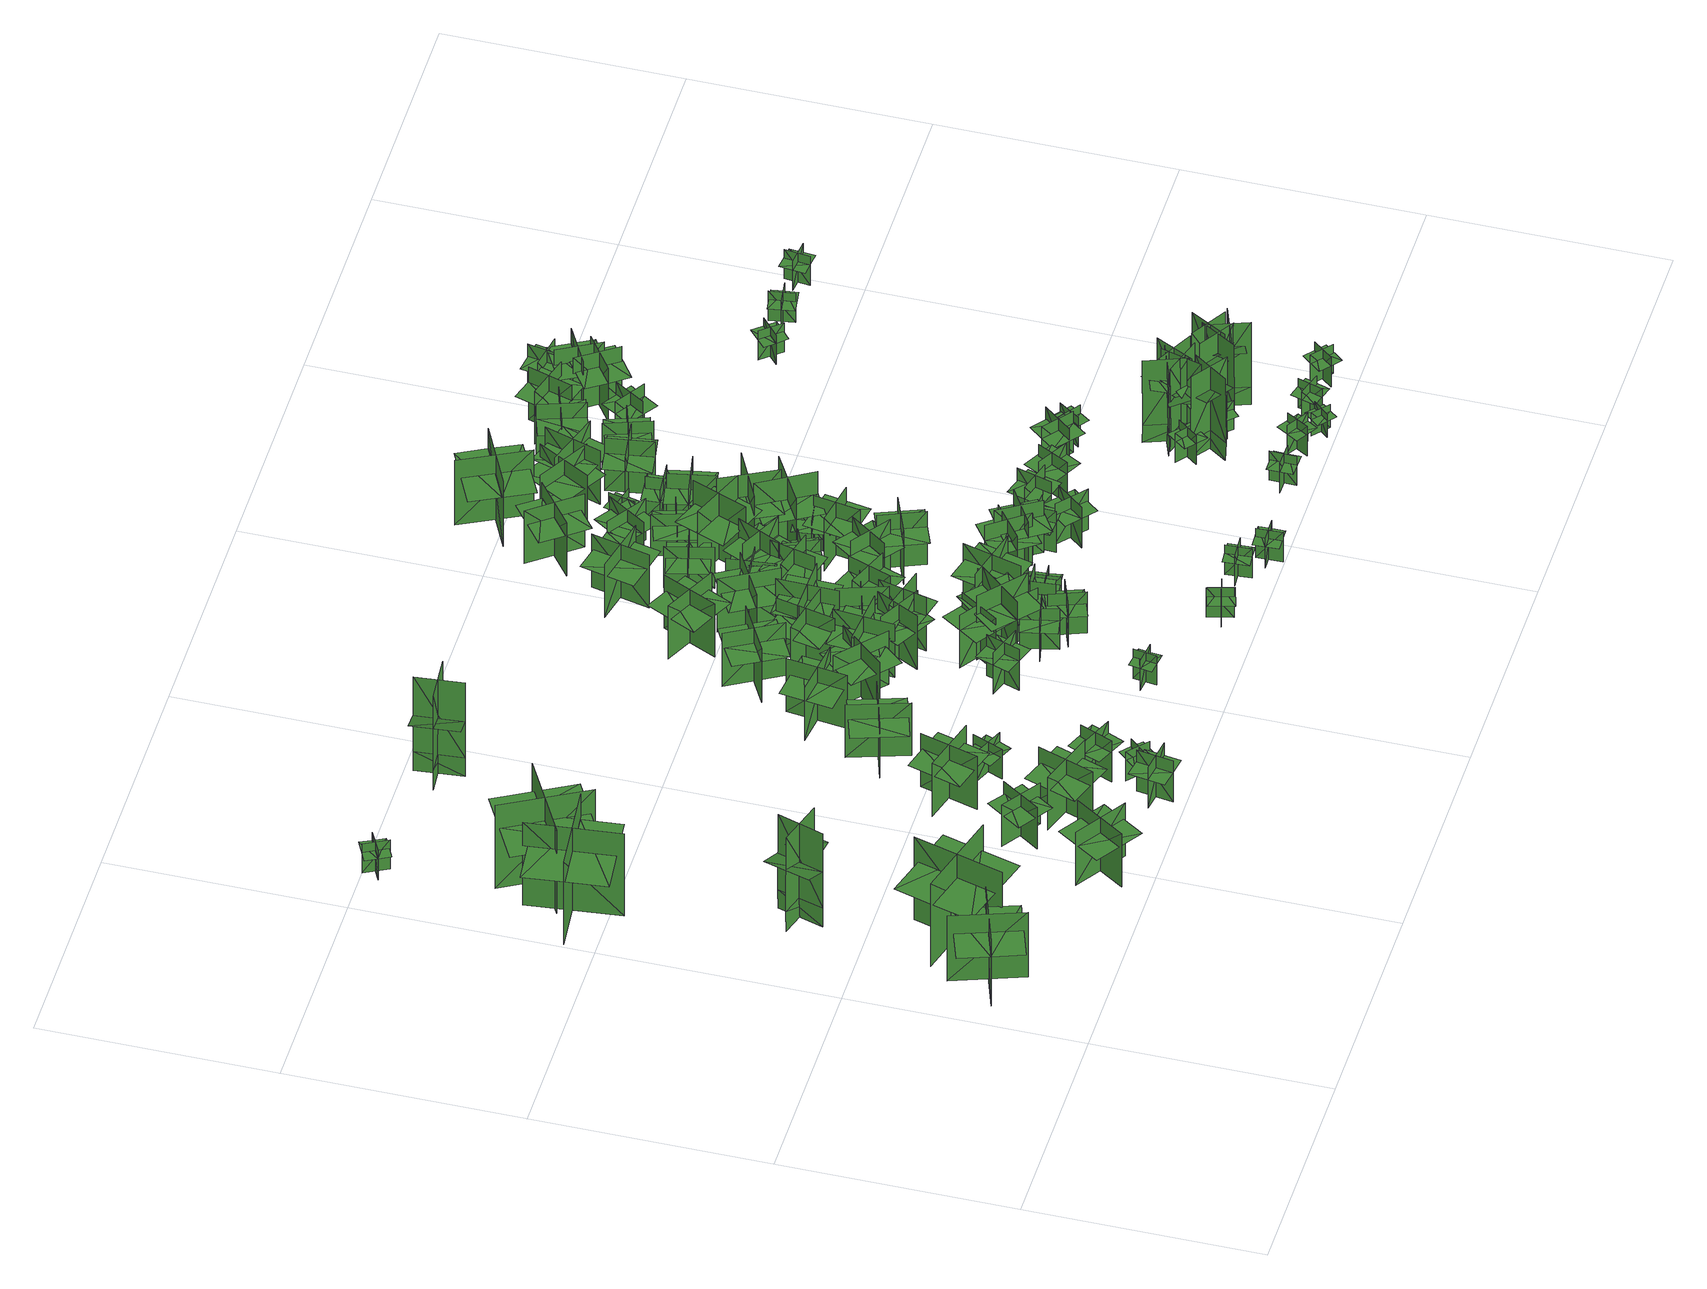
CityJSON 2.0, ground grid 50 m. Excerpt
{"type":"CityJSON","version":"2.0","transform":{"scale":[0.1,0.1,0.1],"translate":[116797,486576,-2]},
"CityObjects":{
"tree1":{"type":"SolitaryVegetationObject","geometry":[{"type":"MultiSurface","lod":"1","boundaries":[[[0,1,2]],[[0,2,3]],[[4,5,6]],[[4,6,7]],[[8,9,10]],[[8,10,11]],[[8,11,12]],[[8,12,13]]]}]},
"tree2":{"type":"SolitaryVegetationObject","geometry":[{"type":"MultiSurface","lod":"1","boundaries":[[[14,15,16]],[[14,16,17]],[[18,19,20]],[[18,20,21]],[[22,23,24]],[[22,24,25]],[[22,25,26]],[[22,26,27]]]}]},
"tree3":{"type":"SolitaryVegetationObject","geometry":[{"type":"MultiSurface","lod":"1","boundaries":[[[28,29,30]],[[28,30,31]],[[32,33,34]],[[32,34,35]],[[36,37,33]],[[36,33,32]],[[38,39,29]],[[38,29,28]],[[40,41,42]],[[40,42,43]],[[44,45,46]],[[44,46,47]]]}]},
"tree4":{"type":"SolitaryVegetationObject","geometry":[{"type":"MultiSurface","lod":"1","boundaries":[[[48,49,50]],[[48,50,51]],[[52,53,54]],[[52,54,55]],[[56,57,58]],[[56,58,59]],[[56,59,60]],[[56,60,61]]]}]},
"tree5":{"type":"SolitaryVegetationObject","geometry":[{"type":"MultiSurface","lod":"1","boundaries":[[[62,63,64]],[[62,64,65]],[[66,67,68]],[[66,68,69]],[[70,71,72]],[[70,72,73]],[[70,73,74]],[[70,74,75]]]}]},
"tree6":{"type":"SolitaryVegetationObject","geometry":[{"type":"MultiSurface","lod":"1","boundaries":[[[76,77,78]],[[76,78,79]],[[80,81,82]],[[80,82,83]],[[84,85,86]],[[84,86,87]],[[84,87,88]],[[84,88,89]]]}]},
"tree7":{"type":"SolitaryVegetationObject","geometry":[{"type":"MultiSurface","lod":"1","boundaries":[[[90,91,92]],[[90,92,93]],[[94,95,96]],[[94,96,97]],[[98,99,100]],[[98,100,101]],[[98,101,102]],[[98,102,103]]]}]},
"tree8":{"type":"SolitaryVegetationObject","geometry":[{"type":"MultiSurface","lod":"1","boundaries":[[[104,105,106]],[[104,106,107]],[[108,109,110]],[[108,110,111]],[[112,113,114]],[[112,114,115]],[[112,115,116]],[[112,116,117]]]}]},
"tree9":{"type":"SolitaryVegetationObject","geometry":[{"type":"MultiSurface","lod":"1","boundaries":[[[118,119,120]],[[118,120,121]],[[122,123,124]],[[122,124,125]],[[126,127,128]],[[126,128,129]],[[126,129,130]],[[126,130,131]]]}]},
"tree10":{"type":"SolitaryVegetationObject","geometry":[{"type":"MultiSurface","lod":"1","boundaries":[[[132,133,134]],[[132,134,135]],[[136,137,138]],[[136,138,139]],[[140,141,142]],[[140,142,143]],[[140,143,144]],[[140,144,145]]]}]},
"tree11":{"type":"SolitaryVegetationObject","geometry":[{"type":"MultiSurface","lod":"1","boundaries":[[[146,147,148]],[[146,148,149]],[[150,151,152]],[[150,152,153]],[[154,155,156]],[[154,156,157]],[[154,157,158]],[[154,158,159]]]}]},
"tree12":{"type":"SolitaryVegetationObject","geometry":[{"type":"MultiSurface","lod":"1","boundaries":[[[160,161,162]],[[160,162,163]],[[164,165,166]],[[164,166,167]],[[168,169,170]],[[168,170,171]],[[168,171,172]],[[168,172,173]]]}]},
"tree13":{"type":"SolitaryVegetationObject","geometry":[{"type":"MultiSurface","lod":"1","boundaries":[[[174,175,176]],[[174,176,177]],[[178,179,180]],[[178,180,181]],[[182,183,184]],[[182,184,185]],[[182,185,186]],[[182,186,187]]]}]},
"tree14":{"type":"SolitaryVegetationObject","geometry":[{"type":"MultiSurface","lod":"1","boundaries":[[[188,189,190]],[[188,190,191]],[[192,193,194]],[[192,194,195]],[[196,197,198]],[[196,198,199]],[[196,199,200]],[[196,200,201]]]}]},
"tree15":{"type":"SolitaryVegetationObject","geometry":[{"type":"MultiSurface","lod":"1","boundaries":[[[202,203,204]],[[202,204,205]],[[206,207,208]],[[206,208,209]],[[210,211,207]],[[210,207,206]],[[212,213,203]],[[212,203,202]],[[214,215,216]],[[214,216,217]],[[218,219,220]],[[218,220,221]]]}]},
"tree16":{"type":"SolitaryVegetationObject","geometry":[{"type":"MultiSurface","lod":"1","boundaries":[[[222,223,224]],[[222,224,225]],[[226,227,228]],[[226,228,229]],[[230,231,232]],[[230,232,233]],[[230,233,234]],[[230,234,235]]]}]},
"tree17":{"type":"SolitaryVegetationObject","geometry":[{"type":"MultiSurface","lod":"1","boundaries":[[[236,237,238]],[[236,238,239]],[[240,241,242]],[[240,242,243]],[[244,245,246]],[[244,246,247]],[[244,247,248]],[[244,248,249]]]}]},
"tree18":{"type":"SolitaryVegetationObject","geometry":[{"type":"MultiSurface","lod":"1","boundaries":[[[250,251,252]],[[250,252,253]],[[254,255,256]],[[254,256,257]],[[258,259,260]],[[258,260,261]],[[258,261,262]],[[258,262,263]]]}]},
"tree19":{"type":"SolitaryVegetationObject","geometry":[{"type":"MultiSurface","lod":"1","boundaries":[[[264,265,266]],[[264,266,267]],[[268,269,270]],[[268,270,271]],[[272,273,274]],[[272,274,275]],[[272,275,276]],[[272,276,277]]]}]},
"tree20":{"type":"SolitaryVegetationObject","geometry":[{"type":"MultiSurface","lod":"1","boundaries":[[[278,279,280]],[[278,280,281]],[[282,283,284]],[[282,284,285]],[[286,287,288]],[[286,288,289]],[[286,289,290]],[[286,290,291]]]}]},
"tree21":{"type":"SolitaryVegetationObject","geometry":[{"type":"MultiSurface","lod":"1","boundaries":[[[292,293,294]],[[292,294,295]],[[296,297,298]],[[296,298,299]],[[300,301,302]],[[300,302,303]],[[300,303,304]],[[300,304,305]]]}]},
"tree22":{"type":"SolitaryVegetationObject","geometry":[{"type":"MultiSurface","lod":"1","boundaries":[[[306,307,308]],[[306,308,309]],[[310,311,312]],[[310,312,313]],[[314,315,316]],[[314,316,317]],[[314,317,318]],[[314,318,319]]]}]},
"tree23":{"type":"SolitaryVegetationObject","geometry":[{"type":"MultiSurface","lod":"1","boundaries":[[[320,321,322]],[[320,322,323]],[[324,325,326]],[[324,326,327]],[[328,329,330]],[[328,330,331]],[[328,331,332]],[[328,332,333]]]}]},
"tree24":{"type":"SolitaryVegetationObject","geometry":[{"type":"MultiSurface","lod":"1","boundaries":[[[334,335,336]],[[334,336,337]],[[338,339,340]],[[338,340,341]],[[342,343,344]],[[342,344,345]],[[342,345,346]],[[342,346,347]]]}]},
"tree25":{"type":"SolitaryVegetationObject","geometry":[{"type":"MultiSurface","lod":"1","boundaries":[[[348,349,350]],[[348,350,351]],[[352,353,354]],[[352,354,355]],[[356,357,358]],[[356,358,359]],[[356,357,360]],[[356,360,361]]]}]},
"tree26":{"type":"SolitaryVegetationObject","geometry":[{"type":"MultiSurface","lod":"1","boundaries":[[[362,363,364]],[[362,364,365]],[[366,367,368]],[[366,368,369]],[[370,371,372]],[[370,372,373]],[[370,373,374]],[[370,374,375]]]}]},
"tree27":{"type":"SolitaryVegetationObject","geometry":[{"type":"MultiSurface","lod":"1","boundaries":[[[376,377,378]],[[376,378,379]],[[380,381,382]],[[380,382,383]],[[384,385,386]],[[384,386,387]],[[384,387,388]],[[384,388,389]]]}]},
"tree28":{"type":"SolitaryVegetationObject","geometry":[{"type":"MultiSurface","lod":"1","boundaries":[[[390,391,392]],[[390,392,393]],[[394,395,396]],[[394,396,397]],[[398,399,400]],[[398,400,401]],[[398,399,402]],[[398,402,403]]]}]},
"tree29":{"type":"SolitaryVegetationObject","geometry":[{"type":"MultiSurface","lod":"1","boundaries":[[[404,405,406]],[[404,406,407]],[[408,409,410]],[[408,410,411]],[[412,413,414]],[[412,414,415]],[[412,413,416]],[[412,416,417]]]}]},
"tree30":{"type":"SolitaryVegetationObject","geometry":[{"type":"MultiSurface","lod":"1","boundaries":[[[418,419,420]],[[418,420,421]],[[422,423,424]],[[422,424,425]],[[426,427,428]],[[426,428,429]],[[426,429,430]],[[426,430,431]]]}]},
"tree31":{"type":"SolitaryVegetationObject","geometry":[{"type":"MultiSurface","lod":"1","boundaries":[[[432,433,434]],[[432,434,435]],[[436,437,438]],[[436,438,439]],[[440,441,442]],[[440,442,443]],[[440,443,444]],[[440,444,445]]]}]},
"tree32":{"type":"SolitaryVegetationObject","geometry":[{"type":"MultiSurface","lod":"1","boundaries":[[[446,447,448]],[[446,448,449]],[[450,451,452]],[[450,452,453]],[[454,455,456]],[[454,456,457]],[[454,457,458]],[[454,458,459]]]}]},
"tree33":{"type":"SolitaryVegetationObject","geometry":[{"type":"MultiSurface","lod":"1","boundaries":[[[460,461,462]],[[460,462,463]],[[464,465,466]],[[464,466,467]],[[468,469,470]],[[468,470,471]],[[468,471,472]],[[468,472,473]]]}]},
"tree34":{"type":"SolitaryVegetationObject","geometry":[{"type":"MultiSurface","lod":"1","boundaries":[[[474,475,476]],[[474,476,477]],[[478,479,480]],[[478,480,481]],[[482,483,484]],[[482,484,485]],[[482,485,486]],[[482,486,487]]]}]},
"tree35":{"type":"SolitaryVegetationObject","geometry":[{"type":"MultiSurface","lod":"1","boundaries":[[[488,489,490]],[[488,490,491]],[[492,493,494]],[[492,494,495]],[[496,497,498]],[[496,498,499]],[[496,499,500]],[[496,500,501]]]}]},
"tree36":{"type":"SolitaryVegetationObject","geometry":[{"type":"MultiSurface","lod":"1","boundaries":[[[502,503,504]],[[502,504,505]],[[506,507,508]],[[506,508,509]],[[510,511,512]],[[510,512,513]],[[510,513,514]],[[510,514,515]]]}]},
"tree37":{"type":"SolitaryVegetationObject","geometry":[{"type":"MultiSurface","lod":"1","boundaries":[[[516,517,518]],[[516,518,519]],[[520,521,522]],[[520,522,523]],[[524,525,526]],[[524,526,527]],[[524,527,528]],[[524,528,529]]]}]},
"tree38":{"type":"SolitaryVegetationObject","geometry":[{"type":"MultiSurface","lod":"1","boundaries":[[[530,531,532]],[[530,532,533]],[[534,535,536]],[[534,536,537]],[[538,539,540]],[[538,540,541]],[[538,541,542]],[[538,542,543]]]}]},
"tree39":{"type":"SolitaryVegetationObject","geometry":[{"type":"MultiSurface","lod":"1","boundaries":[[[544,545,546]],[[544,546,547]],[[548,549,550]],[[548,550,551]],[[552,553,554]],[[552,554,555]],[[552,555,556]],[[552,556,557]]]}]},
"tree40":{"type":"SolitaryVegetationObject","geometry":[{"type":"MultiSurface","lod":"1","boundaries":[[[558,559,560]],[[558,560,561]],[[562,563,564]],[[562,564,565]],[[566,567,568]],[[566,568,569]],[[566,569,570]],[[566,570,571]]]}]},
"tree41":{"type":"SolitaryVegetationObject","geometry":[{"type":"MultiSurface","lod":"1","boundaries":[[[572,573,574]],[[572,574,575]],[[576,577,578]],[[576,578,579]],[[580,581,582]],[[580,582,583]],[[580,583,584]],[[580,584,585]]]}]},
"tree42":{"type":"SolitaryVegetationObject","geometry":[{"type":"MultiSurface","lod":"1","boundaries":[[[586,587,588]],[[586,588,589]],[[590,591,592]],[[590,592,593]],[[594,595,596]],[[594,596,597]],[[594,597,598]],[[594,598,599]]]}]},
"tree43":{"type":"SolitaryVegetationObject","geometry":[{"type":"MultiSurface","lod":"1","boundaries":[[[600,601,602]],[[600,602,603]],[[604,605,606]],[[604,606,607]],[[608,609,610]],[[608,610,611]],[[608,611,612]],[[608,612,613]]]}]},
"tree44":{"type":"SolitaryVegetationObject","geometry":[{"type":"MultiSurface","lod":"1","boundaries":[[[614,615,616]],[[614,616,617]],[[618,619,620]],[[618,620,621]],[[622,623,624]],[[622,624,625]],[[622,625,626]],[[622,626,627]]]}]},
"tree45":{"type":"SolitaryVegetationObject","geometry":[{"type":"MultiSurface","lod":"1","boundaries":[[[628,629,630]],[[628,630,631]],[[632,633,634]],[[632,634,635]],[[636,637,638]],[[636,638,639]],[[636,639,640]],[[636,640,641]]]}]},
"tree46":{"type":"SolitaryVegetationObject","geometry":[{"type":"MultiSurface","lod":"1","boundaries":[[[642,643,644]],[[642,644,645]],[[646,647,648]],[[646,648,649]],[[650,651,652]],[[650,652,653]],[[650,653,654]],[[650,654,655]]]}]},
"tree47":{"type":"SolitaryVegetationObject","geometry":[{"type":"MultiSurface","lod":"1","boundaries":[[[656,657,658]],[[656,658,659]],[[660,661,662]],[[660,662,663]],[[664,665,666]],[[664,666,667]],[[664,667,668]],[[664,668,669]]]}]},
"tree48":{"type":"SolitaryVegetationObject","geometry":[{"type":"MultiSurface","lod":"1","boundaries":[[[670,671,672]],[[670,672,673]],[[674,675,676]],[[674,676,677]],[[678,679,680]],[[678,680,681]],[[678,679,682]],[[678,682,683]]]}]},
"tree49":{"type":"SolitaryVegetationObject","geometry":[{"type":"MultiSurface","lod":"1","boundaries":[[[684,685,686]],[[684,686,687]],[[688,689,690]],[[688,690,691]],[[692,693,694]],[[692,694,695]],[[692,695,696]],[[692,696,697]]]}]},
"tree50":{"type":"SolitaryVegetationObject","geometry":[{"type":"MultiSurface","lod":"1","boundaries":[[[698,699,700]],[[698,700,701]],[[702,703,704]],[[702,704,705]],[[706,707,708]],[[706,708,709]],[[706,709,710]],[[706,710,711]]]}]},
"tree51":{"type":"SolitaryVegetationObject","geometry":[{"type":"MultiSurface","lod":"1","boundaries":[[[712,713,714]],[[712,714,715]],[[716,717,718]],[[716,718,719]],[[720,721,722]],[[720,722,723]],[[720,723,724]],[[720,724,725]]]}]},
"tree52":{"type":"SolitaryVegetationObject","geometry":[{"type":"MultiSurface","lod":"1","boundaries":[[[726,727,728]],[[726,728,729]],[[730,731,732]],[[730,732,733]],[[734,735,736]],[[734,736,737]],[[734,737,738]],[[734,738,739]]]}]},
"tree53":{"type":"SolitaryVegetationObject","geometry":[{"type":"MultiSurface","lod":"1","boundaries":[[[740,741,742]],[[740,742,743]],[[744,745,746]],[[744,746,747]],[[748,749,750]],[[748,750,751]],[[748,751,752]],[[748,752,753]]]}]},
"tree54":{"type":"SolitaryVegetationObject","geometry":[{"type":"MultiSurface","lod":"1","boundaries":[[[754,755,756]],[[754,756,757]],[[758,759,760]],[[758,760,761]],[[762,763,764]],[[762,764,765]],[[762,765,766]],[[762,766,767]]]}]},
"tree55":{"type":"SolitaryVegetationObject","geometry":[{"type":"MultiSurface","lod":"1","boundaries":[[[768,769,770]],[[768,770,771]],[[772,773,774]],[[772,774,775]],[[776,777,778]],[[776,778,779]],[[776,779,780]],[[776,780,781]]]}]},
"tree56":{"type":"SolitaryVegetationObject","geometry":[{"type":"MultiSurface","lod":"1","boundaries":[[[782,783,784]],[[782,784,785]],[[786,787,788]],[[786,788,789]],[[790,791,792]],[[790,792,793]],[[790,791,794]],[[790,794,795]]]}]},
"tree57":{"type":"SolitaryVegetationObject","geometry":[{"type":"MultiSurface","lod":"1","boundaries":[[[796,797,798]],[[796,798,799]],[[800,801,802]],[[800,802,803]],[[804,805,806]],[[804,806,807]],[[804,807,808]],[[804,808,809]]]}]},
"tree58":{"type":"SolitaryVegetationObject","geometry":[{"type":"MultiSurface","lod":"1","boundaries":[[[810,811,812]],[[810,812,813]],[[814,815,816]],[[814,816,817]],[[818,819,820]],[[818,820,821]],[[818,821,822]],[[818,822,823]]]}]},
"tree59":{"type":"SolitaryVegetationObject","geometry":[{"type":"MultiSurface","lod":"1","boundaries":[[[824,825,826]],[[824,826,827]],[[828,829,830]],[[828,830,831]],[[832,833,834]],[[832,834,835]],[[832,835,836]],[[832,836,837]]]}]},
"tree60":{"type":"SolitaryVegetationObject","geometry":[{"type":"MultiSurface","lod":"1","boundaries":[[[838,839,840]],[[838,840,841]],[[842,843,844]],[[842,844,845]],[[846,847,848]],[[846,848,849]],[[846,849,850]],[[846,850,851]]]}]},
"tree61":{"type":"SolitaryVegetationObject","geometry":[{"type":"MultiSurface","lod":"1","boundaries":[[[852,853,854]],[[852,854,855]],[[856,857,858]],[[856,858,859]],[[860,861,862]],[[860,862,863]],[[860,863,864]],[[860,864,865]]]}]},
"tree62":{"type":"SolitaryVegetationObject","geometry":[{"type":"MultiSurface","lod":"1","boundaries":[[[866,867,868]],[[866,868,869]],[[870,871,872]],[[870,872,873]],[[874,875,876]],[[874,876,877]],[[874,877,878]],[[874,878,879]]]}]},
"tree63":{"type":"SolitaryVegetationObject","geometry":[{"type":"MultiSurface","lod":"1","boundaries":[[[880,881,882]],[[880,882,883]],[[884,885,886]],[[884,886,887]],[[888,889,890]],[[888,890,891]],[[888,891,892]],[[888,892,893]]]}]},
"tree64":{"type":"SolitaryVegetationObject","geometry":[{"type":"MultiSurface","lod":"1","boundaries":[[[894,895,896]],[[894,896,897]],[[898,899,900]],[[898,900,901]],[[902,903,904]],[[902,904,905]],[[902,903,906]],[[902,906,907]]]}]},
"tree65":{"type":"SolitaryVegetationObject","geometry":[{"type":"MultiSurface","lod":"1","boundaries":[[[908,909,910]],[[908,910,911]],[[912,913,914]],[[912,914,915]],[[916,917,918]],[[916,918,919]],[[916,917,920]],[[916,920,921]]]}]},
"tree66":{"type":"SolitaryVegetationObject","geometry":[{"type":"MultiSurface","lod":"1","boundaries":[[[922,923,924]],[[922,924,925]],[[926,927,928]],[[926,928,929]],[[930,931,932]],[[930,932,933]],[[930,933,934]],[[930,934,935]]]}]},
"tree67":{"type":"SolitaryVegetationObject","geometry":[{"type":"MultiSurface","lod":"1","boundaries":[[[936,937,938]],[[936,938,939]],[[940,941,942]],[[940,942,943]],[[944,945,946]],[[944,946,947]],[[944,947,948]],[[944,948,949]]]}]},
"tree68":{"type":"SolitaryVegetationObject","geometry":[{"type":"MultiSurface","lod":"1","boundaries":[[[950,951,952]],[[950,952,953]],[[954,955,956]],[[954,956,957]],[[958,959,960]],[[958,960,961]],[[958,961,962]],[[958,962,963]]]}]},
"tree69":{"type":"SolitaryVegetationObject","geometry":[{"type":"MultiSurface","lod":"1","boundaries":[[[964,965,966]],[[964,966,967]],[[968,969,970]],[[968,970,971]],[[972,973,974]],[[972,974,975]],[[972,975,976]],[[972,976,977]]]}]},
"tree70":{"type":"SolitaryVegetationObject","geometry":[{"type":"MultiSurface","lod":"1","boundaries":[[[978,979,980]],[[978,980,981]],[[982,983,984]],[[982,984,985]],[[986,987,988]],[[986,988,989]],[[986,989,990]],[[986,990,991]]]}]},
"tree71":{"type":"SolitaryVegetationObject","geometry":[{"type":"MultiSurface","lod":"1","boundaries":[[[992,993,994]],[[992,994,995]],[[996,997,998]],[[996,998,999]],[[1000,1001,1002]],[[1000,1002,1003]],[[1000,1003,1004]],[[1000,1004,1005]]]}]},
"tree72":{"type":"SolitaryVegetationObject","geometry":[{"type":"MultiSurface","lod":"1","boundaries":[[[1006,1007,1008]],[[1006,1008,1009]],[[1010,1011,1012]],[[1010,1012,1013]],[[1014,1015,1016]],[[1014,1016,1017]],[[1014,1017,1018]],[[1014,1018,1019]]]}]},
"tree73":{"type":"SolitaryVegetationObject","geometry":[{"type":"MultiSurface","lod":"1","boundaries":[[[1020,1021,1022]],[[1020,1022,1023]],[[1024,1025,1026]],[[1024,1026,1027]],[[1028,1029,1030]],[[1028,1030,1031]],[[1028,1031,1032]],[[1028,1032,1033]]]}]},
"tree74":{"type":"SolitaryVegetationObject","geometry":[{"type":"MultiSurface","lod":"1","boundaries":[[[1034,1035,1036]],[[1034,1036,1037]],[[1038,1039,1040]],[[1038,1040,1041]],[[1042,1043,1044]],[[1042,1044,1045]],[[1042,1045,1046]],[[1042,1046,1047]]]}]},
"tree75":{"type":"SolitaryVegetationObject","geometry":[{"type":"MultiSurface","lod":"1","boundaries":[[[1048,1049,1050]],[[1048,1050,1051]],[[1052,1053,1054]],[[1052,1054,1055]],[[1056,1057,1058]],[[1056,1058,1059]],[[1056,1059,1060]],[[1056,1060,1061]]]}]},
"tree76":{"type":"SolitaryVegetationObject","geometry":[{"type":"MultiSurface","lod":"1","boundaries":[[[1062,1063,1064]],[[1062,1064,1065]],[[1066,1067,1068]],[[1066,1068,1069]],[[1070,1071,1072]],[[1070,1072,1073]],[[1070,1073,1074]],[[1070,1074,1075]]]}]},
"tree77":{"type":"SolitaryVegetationObject","geometry":[{"type":"MultiSurface","lod":"1","boundaries":[[[1076,1077,1078]],[[1076,1078,1079]],[[1080,1081,1082]],[[1080,1082,1083]],[[1084,1085,1086]],[[1084,1086,1087]],[[1084,1087,1088]],[[1084,1088,1089]]]}]},
"tree78":{"type":"SolitaryVegetationObject","geometry":[{"type":"MultiSurface","lod":"1","boundaries":[[[1090,1091,1092]],[[1090,1092,1093]],[[1094,1095,1096]],[[1094,1096,1097]],[[1098,1099,1100]],[[1098,1100,1101]],[[1098,1101,1102]],[[1098,1102,1103]]]}]},
"tree79":{"type":"SolitaryVegetationObject","geometry":[{"type":"MultiSurface","lod":"1","boundaries":[[[1104,1105,1106]],[[1104,1106,1107]],[[1108,1109,1110]],[[1108,1110,1111]],[[1112,1113,1114]],[[1112,1114,1115]],[[1112,1115,1116]],[[1112,1116,1117]]]}]},
"tree80":{"type":"SolitaryVegetationObject","geometry":[{"type":"MultiSurface","lod":"1","boundaries":[[[1118,1119,1120]],[[1118,1120,1121]],[[1122,1123,1124]],[[1122,1124,1125]],[[1126,1127,1123]],[[1126,1123,1122]],[[1128,1129,1119]],[[1128,1119,1118]],[[1130,1131,1132]],[[1130,1132,1133]],[[1134,1135,1136]],[[1134,1136,1137]]]}]},
"tree81":{"type":"SolitaryVegetationObject","geometry":[{"type":"MultiSurface","lod":"1","boundaries":[[[1138,1139,1140]],[[1138,1140,1141]],[[1142,1143,1144]],[[1142,1144,1145]],[[1146,1147,1148]],[[1146,1148,1149]],[[1146,1149,1150]],[[1146,1150,1151]]]}]},
"tree82":{"type":"SolitaryVegetationObject","geometry":[{"type":"MultiSurface","lod":"1","boundaries":[[[1152,1153,1154]],[[1152,1154,1155]],[[1156,1157,1158]],[[1156,1158,1159]],[[1160,1161,1157]],[[1160,1157,1156]],[[1162,1163,1153]],[[1162,1153,1152]],[[1164,1165,1166]],[[1164,1166,1167]],[[1168,1169,1170]],[[1168,1170,1171]]]}]},
"tree83":{"type":"SolitaryVegetationObject","geometry":[{"type":"MultiSurface","lod":"1","boundaries":[[[1172,1173,1174]],[[1172,1174,1175]],[[1176,1177,1178]],[[1176,1178,1179]],[[1180,1181,1177]],[[1180,1177,1176]],[[1182,1183,1173]],[[1182,1173,1172]],[[1184,1185,1186]],[[1184,1186,1187]],[[1188,1189,1190]],[[1188,1190,1191]]]}]},
"tree84":{"type":"SolitaryVegetationObject","geometry":[{"type":"MultiSurface","lod":"1","boundaries":[[[1192,1193,1194]],[[1192,1194,1195]],[[1196,1197,1198]],[[1196,1198,1199]],[[1200,1201,1202]],[[1200,1202,1203]],[[1200,1203,1204]],[[1200,1204,1205]]]}]},
"tree85":{"type":"SolitaryVegetationObject","geometry":[{"type":"MultiSurface","lod":"1","boundaries":[[[1206,1207,1208]],[[1206,1208,1209]],[[1210,1211,1212]],[[1210,1212,1213]],[[1214,1215,1216]],[[1214,1216,1217]],[[1214,1217,1218]],[[1214,1218,1219]]]}]},
"tree86":{"type":"SolitaryVegetationObject","geometry":[{"type":"MultiSurface","lod":"1","boundaries":[[[1220,1221,1222]],[[1220,1222,1223]],[[1224,1225,1226]],[[1224,1226,1227]],[[1228,1229,1230]],[[1228,1230,1231]],[[1228,1231,1232]],[[1228,1232,1233]]]}]},
"tree87":{"type":"SolitaryVegetationObject","geometry":[{"type":"MultiSurface","lod":"1","boundaries":[[[1234,1235,1236]],[[1234,1236,1237]],[[1238,1239,1240]],[[1238,1240,1241]],[[1242,1243,1239]],[[1242,1239,1238]],[[1244,1245,1235]],[[1244,1235,1234]],[[1246,1247,1248]],[[1246,1248,1249]],[[1250,1251,1252]],[[1250,1252,1253]]]}]},
"tree88":{"type":"SolitaryVegetationObject","geometry":[{"type":"MultiSurface","lod":"1","boundaries":[[[1254,1255,1256]],[[1254,1256,1257]],[[1258,1259,1260]],[[1258,1260,1261]],[[1262,1263,1264]],[[1262,1264,1265]],[[1262,1265,1266]],[[1262,1266,1267]]]}]},
"tree89":{"type":"SolitaryVegetationObject","geometry":[{"type":"MultiSurface","lod":"1","boundaries":[[[1268,1269,1270]],[[1268,1270,1271]],[[1272,1273,1274]],[[1272,1274,1275]],[[1276,1277,1278]],[[1276,1278,1279]],[[1276,1279,1280]],[[1276,1280,1281]]]}]},
"tree90":{"type":"SolitaryVegetationObject","geometry":[{"type":"MultiSurface","lod":"1","boundaries":[[[1282,1283,1284]],[[1282,1284,1285]],[[1286,1287,1288]],[[1286,1288,1289]],[[1290,1291,1292]],[[1290,1292,1293]],[[1290,1293,1294]],[[1290,1294,1295]]]}]},
"tree91":{"type":"SolitaryVegetationObject","geometry":[{"type":"MultiSurface","lod":"1","boundaries":[[[1296,1297,1298]],[[1296,1298,1299]],[[1300,1301,1302]],[[1300,1302,1303]],[[1304,1305,1301]],[[1304,1301,1300]],[[1306,1307,1297]],[[1306,1297,1296]],[[1308,1309,1310]],[[1308,1310,1311]],[[1312,1313,1314]],[[1312,1314,1315]]]}]},
"tree92":{"type":"SolitaryVegetationObject","geometry":[{"type":"MultiSurface","lod":"1","boundaries":[[[1316,1317,1318]],[[1316,1318,1319]],[[1320,1321,1322]],[[1320,1322,1323]],[[1324,1325,1321]],[[1324,1321,1320]],[[1326,1327,1317]],[[1326,1317,1316]],[[1328,1329,1330]],[[1328,1330,1331]],[[1332,1333,1334]],[[1332,1334,1335]]]}]},
"tree93":{"type":"SolitaryVegetationObject","geometry":[{"type":"MultiSurface","lod":"1","boundaries":[[[1336,1337,1338]],[[1336,1338,1339]],[[1340,1341,1342]],[[1340,1342,1343]],[[1344,1345,1341]],[[1344,1341,1340]],[[1346,1347,1337]],[[1346,1337,1336]],[[1348,1349,1350]],[[1348,1350,1351]],[[1352,1353,1354]],[[1352,1354,1355]]]}]},
"tree94":{"type":"SolitaryVegetationObject","geometry":[{"type":"MultiSurface","lod":"1","boundaries":[[[1356,1357,1358]],[[1356,1358,1359]],[[1360,1361,1362]],[[1360,1362,1363]],[[1364,1365,1366]],[[1364,1366,1367]],[[1364,1367,1368]],[[1364,1368,1369]]]}]},
"tree95":{"type":"SolitaryVegetationObject","geometry":[{"type":"MultiSurface","lod":"1","boundaries":[[[1370,1371,1372]],[[1370,1372,1373]],[[1374,1375,1376]],[[1374,1376,1377]],[[1378,1379,1380]],[[1378,1380,1381]],[[1378,1381,1382]],[[1378,1382,1383]]]}]},
"tree96":{"type":"SolitaryVegetationObject","geometry":[{"type":"MultiSurface","lod":"1","boundaries":[[[1384,1385,1386]],[[1384,1386,1387]],[[1388,1389,1390]],[[1388,1390,1391]],[[1392,1393,1394]],[[1392,1394,1395]],[[1392,1395,1396]],[[1392,1396,1397]]]}]},
"tree97":{"type":"SolitaryVegetationObject","geometry":[{"type":"MultiSurface","lod":"1","boundaries":[[[1398,1399,1400]],[[1398,1400,1401]],[[1402,1403,1404]],[[1402,1404,1405]],[[1406,1407,1408]],[[1406,1408,1409]],[[1406,1409,1410]],[[1406,1410,1411]]]}]},
"tree98":{"type":"SolitaryVegetationObject","geometry":[{"type":"MultiSurface","lod":"1","boundaries":[[[1412,1413,1414]],[[1412,1414,1415]],[[1416,1417,1418]],[[1416,1418,1419]],[[1420,1421,1422]],[[1420,1422,1423]],[[1420,1423,1424]],[[1420,1424,1425]]]}]},
"tree99":{"type":"SolitaryVegetationObject","geometry":[{"type":"MultiSurface","lod":"1","boundaries":[[[1426,1427,1428]],[[1426,1428,1429]],[[1430,1431,1432]],[[1430,1432,1433]],[[1434,1435,1436]],[[1434,1436,1437]],[[1434,1437,1438]],[[1434,1438,1439]]]}]},
"tree100":{"type":"SolitaryVegetationObject","geometry":[{"type":"MultiSurface","lod":"1","boundaries":[[[1440,1441,1442]],[[1440,1442,1443]],[[1444,1445,1446]],[[1444,1446,1447]],[[1448,1449,1450]],[[1448,1450,1451]],[[1448,1451,1452]],[[1448,1452,1453]]]}]}
},
"vertices":[
[103,314,10],[155,165,10],[155,165,181],[103,314,181],[55,212,10],[204,264,10],[204,264,181],[55,212,181],[61,214,134],[84,149,134],[220,197,134],[198,262,134],[175,327,134],[39,279,134],
[204,231,9],[259,424,9],[259,424,227],[204,231,227],[328,303,9],[136,357,9],[136,357,227],[328,303,227],[321,305,166],[344,389,166],[167,439,166],[143,355,166],[120,271,166],[297,220,166],
[184,589,65],[214,688,65],[216,688,260],[185,589,260],[253,626,65],[154,656,65],[154,655,260],[253,625,260],[253,625,14],[154,655,14],[185,589,14],[216,688,14],[185,589,160],[215,688,160],[164,703,179],[134,604,179],[211,674,191],[189,600,191],[226,589,201],[249,663,201],
[116,972,12],[95,1172,12],[95,1172,229],[116,972,229],[205,1085,12],[5,1064,12],[5,1064,229],[205,1085,229],[197,1084,169],[188,1171,169],[4,1152,169],[14,1065,169],[23,977,169],[206,997,169],
[265,1199,12],[89,1102,12],[89,1102,230],[265,1199,230],[127,1237,12],[224,1061,12],[224,1061,230],[127,1237,230],[131,1230,169],[54,1187,169],[143,1026,169],[220,1069,169],[297,1111,169],[207,1272,169],
[524,165,13],[453,57,13],[453,57,153],[524,165,153],[434,145,13],[542,74,13],[542,74,153],[434,145,153],[438,142,114],[407,95,114],[507,30,114],[537,77,114],[568,124,114],[469,189,114],
[103,1499,11],[129,1450,11],[129,1450,87],[103,1499,87],[92,1464,11],[141,1490,11],[141,1490,87],[92,1464,87],[92,1464,66],[105,1440,66],[154,1465,66],[141,1490,66],[129,1514,66],[79,1489,66],
[590,259,11],[507,315,11],[507,315,120],[590,259,120],[575,329,11],[519,246,11],[519,246,120],[575,329,120],[573,326,89],[537,351,89],[485,274,89],[521,250,89],[558,225,89],[609,301,89],
[700,199,10],[578,241,10],[578,241,149],[700,199,149],[659,281,10],[617,160,10],[617,160,149],[659,281,149],[657,276,110],[604,295,110],[566,183,110],[619,165,110],[672,146,110],[711,258,110],
[690,68,12],[766,56,12],[766,56,119],[690,68,119],[720,26,12],[732,103,12],[732,103,119],[720,26,119],[720,26,89],[758,20,89],[770,97,89],[732,103,89],[693,109,89],[681,32,89],
[677,433,13],[553,468,13],[553,468,153],[677,433,153],[632,513,13],[596,389,13],[596,389,153],[632,513,153],[630,508,114],[576,523,114],[543,410,114],[598,394,114],[652,379,114],[685,492,114],
[792,93,15],[750,130,15],[750,130,92],[792,93,92],[790,130,15],[753,88,15],[753,88,92],[790,130,92],[790,130,71],[769,148,71],[732,107,71],[753,88,71],[774,70,71],[810,111,71],
[771,227,14],[742,156,14],[742,156,122],[771,227,122],[723,208,14],[795,178,14],[795,178,122],[723,208,122],[723,208,91],[709,172,91],[780,142,91],[795,178,91],[810,214,91],[738,243,91],
[722,431,13],[694,365,13],[694,365,91],[722,431,91],[675,411,13],[741,383,13],[741,383,91],[675,411,91],[678,410,69],[665,381,69],[726,355,69],[738,384,69],[750,413,69],[690,439,69],
[413,1376,73],[404,1479,73],[405,1479,268],[415,1376,268],[464,1436,74],[360,1426,74],[361,1426,268],[464,1435,268],[464,1435,22],[361,1426,22],[415,1376,22],[405,1479,22],[414,1376,168],[405,1479,168],[352,1474,187],[362,1371,187],[406,1465,199],[414,1388,199],[453,1392,210],[445,1469,210],
[759,637,10],[637,597,10],[637,597,149],[759,637,149],[677,678,10],[717,555,10],[717,555,149],[677,678,149],[679,673,111],[625,655,111],[662,543,111],[715,560,111],[769,578,111],[732,690,111],
[776,825,10],[760,697,10],[760,697,149],[776,825,149],[704,768,10],[832,751,10],[832,751,149],[704,768,149],[709,767,110],[702,711,110],[819,696,110],[827,752,110],[834,808,110],[716,823,110],
[813,646,10],[898,743,10],[898,743,150],[813,646,150],[905,653,10],[808,738,10],[808,738,150],[905,653,150],[901,657,111],[938,699,111],[849,777,111],[812,735,111],[775,693,111],[864,614,111],
[925,446,17],[999,421,17],[999,421,125],[925,446,125],[948,400,17],[973,473,17],[973,473,125],[948,400,125],[948,400,95],[985,387,95],[1009,461,95],[973,473,95],[936,485,95],[911,412,95],
[1046,196,12],[1039,146,12],[1039,146,89],[1046,196,89],[1016,173,12],[1067,167,12],[1067,167,89],[1016,173,89],[1016,173,69],[1013,149,69],[1064,142,69],[1067,167,69],[1070,191,69],[1020,198,69],
[902,941,10],[789,878,10],[789,878,150],[902,941,150],[813,965,10],[876,853,10],[876,853,150],[813,965,150],[815,961,111],[766,933,111],[824,830,111],[873,857,111],[922,885,111],[865,988,111],
[923,645,14],[934,774,14],[934,774,154],[923,645,154],[993,705,14],[864,716,14],[864,716,154],[993,705,154],[987,706,115],[992,762,115],[874,772,115],[869,716,115],[865,660,115],[983,650,115],
[992,813,9],[866,840,9],[866,840,149],[992,813,149],[941,890,9],[914,764,9],[914,764,149],[941,890,149],[940,885,110],[885,897,110],[860,781,110],[915,769,110],[970,757,110],[995,873,110],
[1050,543,13],[994,460,13],[994,460,152],[1050,543,152],[984,530,13],[1067,475,13],[1067,475,152],[984,530,152],[984,530,113],[956,489,113],[1039,433,113],[1067,475,113],[1095,516,113],[1012,572,113],
[934,677,15],[1028,628,15],[1028,628,156],[934,677,156],[956,609,15],[1005,702,15],[1005,702,156],[956,609,156],[933,674,109],[1026,625,109],[1051,672,109],[958,721,109],[1006,587,109],[913,637,109],
[1039,383,18],[1114,400,18],[1114,400,125],[1039,383,125],[1082,355,18],[1065,431,18],[1065,431,125],[1082,355,125],[1082,355,95],[1120,364,95],[1103,439,95],[1065,431,95],[1027,422,95],[1044,347,95],
[1014,504,14],[1106,425,14],[1106,425,183],[1014,504,183],[1019,423,14],[1099,515,14],[1099,515,183],[1019,423,183],[1019,423,135],[1066,383,135],[1145,476,135],[1099,515,135],[1053,555,135],[973,463,135],
[1011,606,17],[1037,709,17],[1037,709,158],[1011,606,158],[1073,643,17],[970,669,17],[970,669,158],[1073,643,158],[1015,605,110],[1040,708,110],[988,720,110],[963,618,110],[1081,698,110],[1056,595,110],
[1058,753,12],[957,720,12],[957,720,153],[1058,753,153],[994,785,12],[1027,685,12],[1027,685,153],[994,785,153],[1057,756,106],[956,723,106],[973,673,106],[1073,706,106],[943,764,106],[1044,797,106],
[1130,412,17],[1071,462,17],[1071,462,125],[1130,412,125],[1126,463,17],[1076,404,17],[1076,404,125],[1126,463,125],[1126,463,95],[1096,488,95],[1046,429,95],[1076,404,95],[1105,379,95],[1155,438,95],
[1116,388,18],[1143,316,18],[1143,316,126],[1116,388,126],[1094,341,18],[1167,368,18],[1167,368,126],[1094,341,126],[1094,341,96],[1107,305,96],[1180,332,96],[1167,368,96],[1153,405,96],[1080,378,96],
[980,1032,9],[863,1088,9],[863,1088,149],[980,1032,149],[948,1119,9],[893,1002,9],[893,1002,149],[948,1119,149],[946,1114,110],[895,1138,110],[844,1031,110],[895,1007,110],[946,983,110],[997,1090,110],
[987,775,15],[989,904,15],[989,904,155],[987,775,155],[1052,839,15],[924,842,15],[924,842,155],[1052,839,155],[1047,839,116],[1048,896,116],[930,898,116],[929,842,116],[928,785,116],[1046,783,116],
[1125,513,17],[1084,454,17],[1084,454,94],[1125,513,94],[1075,503,17],[1134,463,17],[1134,463,94],[1075,503,94],[1077,502,73],[1059,476,73],[1113,439,73],[1131,464,73],[1149,490,73],[1095,527,73],
[1147,381,18],[1139,481,18],[1139,481,127],[1147,381,127],[1193,436,18],[1093,428,18],[1093,428,127],[1193,436,127],[1189,436,96],[1185,479,96],[1094,472,96],[1097,429,96],[1100,385,96],[1192,392,96],
[1153,540,16],[1112,448,16],[1112,448,125],[1153,540,125],[1087,513,16],[1178,472,16],[1178,472,125],[1087,513,125],[1090,512,95],[1072,472,95],[1156,434,95],[1174,474,95],[1192,514,95],[1108,552,95],
[1268,52,13],[1254,105,13],[1254,105,90],[1268,52,90],[1287,83,13],[1234,69,13],[1234,69,90],[1287,83,90],[1287,83,68],[1280,110,68],[1226,96,68],[1234,69,68],[1241,42,68],[1294,57,68],
[1028,904,9],[964,1016,9],[964,1016,149],[1028,904,149],[1051,993,9],[939,929,9],[939,929,149],[1051,993,149],[1047,990,110],[1019,1039,110],[916,980,110],[944,931,110],[972,882,110],[1075,941,110],
[1121,724,12],[1028,760,12],[1028,760,151],[1121,724,151],[1094,785,12],[1059,692,12],[1059,692,151],[1094,785,151],[1094,785,112],[1047,803,112],[1012,709,112],[1059,692,112],[1105,674,112],[1140,767,112],
[1181,498,18],[1159,448,18],[1159,448,95],[1181,498,95],[1146,485,18],[1197,463,18],[1197,463,95],[1146,485,95],[1146,485,73],[1135,460,73],[1186,437,73],[1197,463,73],[1208,488,73],[1158,510,73],
[1104,532,15],[1229,500,15],[1229,500,155],[1104,532,155],[1151,453,15],[1184,578,15],[1184,578,155],[1151,453,155],[1153,458,116],[1207,444,116],[1237,559,116],[1182,573,116],[1128,587,116],[1098,472,116],
[1197,440,20],[1203,385,20],[1203,385,97],[1197,440,97],[1174,411,20],[1229,417,20],[1229,417,97],[1174,411,97],[1174,411,76],[1177,384,76],[1232,390,76],[1229,417,76],[1226,445,76],[1171,439,76],
[1072,848,15],[1096,945,15],[1096,945,153],[1072,848,153],[1129,882,15],[1033,906,15],[1033,906,153],[1129,882,153],[1129,882,115],[1141,931,115],[1045,954,115],[1033,906,115],[1021,857,115],[1118,834,115],
[1208,488,19],[1217,445,19],[1217,445,81],[1208,488,81],[1191,463,19],[1235,473,19],[1235,473,81],[1191,463,81],[1191,463,64],[1196,442,64],[1239,451,64],[1235,473,64],[1230,494,64],[1187,485,64],
[1112,979,12],[1013,969,12],[1013,969,121],[1112,979,121],[1056,1024,12],[1067,924,12],[1067,924,121],[1056,1024,121],[1057,1020,91],[1013,1015,91],[1023,924,91],[1066,928,91],[1110,933,91],[1100,1024,91],
[945,1239,11],[1071,1211,11],[1071,1211,150],[945,1239,150],[995,1162,11],[1024,1287,11],[1024,1287,150],[995,1162,150],[996,1167,112],[1051,1154,112],[1078,1270,112],[1023,1282,112],[968,1295,112],[941,1179,112],
[1082,1054,12],[1059,1151,12],[1059,1151,120],[1082,1054,120],[1119,1115,12],[1022,1092,12],[1022,1092,120],[1119,1115,120],[1115,1114,90],[1105,1157,90],[1016,1136,90],[1026,1093,90],[1036,1050,90],[1125,1072,90],
[1067,993,16],[1162,947,16],[1162,947,157],[1067,993,157],[1090,925,16],[1137,1020,16],[1137,1020,157],[1090,925,157],[1065,990,110],[1160,944,110],[1184,991,110],[1089,1038,110],[1142,905,110],[1047,952,110],
[1138,793,13],[1218,735,13],[1218,735,151],[1138,793,151],[1148,728,13],[1206,808,13],[1206,808,151],[1148,728,151],[1148,728,113],[1188,698,113],[1247,779,113],[1206,808,113],[1166,837,113],[1108,757,113],
[1412,79,13],[1357,75,13],[1357,75,90],[1412,79,90],[1384,103,13],[1388,48,13],[1388,48,90],[1384,103,90],[1384,103,69],[1357,101,69],[1360,46,69],[1388,48,69],[1416,50,69],[1412,105,69],
[1174,911,15],[1103,879,15],[1103,879,122],[1174,911,122],[1126,929,15],[1157,859,15],[1157,859,122],[1126,929,122],[1126,929,92],[1090,914,92],[1122,843,92],[1157,859,92],[1193,874,92],[1161,945,92],
[1316,543,12],[1237,483,12],[1237,483,150],[1316,543,150],[1251,553,12],[1311,473,12],[1311,473,150],[1251,553,150],[1251,553,111],[1211,523,111],[1271,443,111],[1311,473,111],[1350,503,111],[1291,582,111],
[1280,737,15],[1188,700,15],[1188,700,154],[1280,737,154],[1219,763,15],[1256,671,15],[1256,671,154],[1219,763,154],[1219,763,115],[1173,744,115],[1210,652,115],[1256,671,115],[1303,689,115],[1266,781,115],
[1447,58,13],[1449,2,13],[1449,2,90],[1447,58,90],[1422,31,13],[1477,33,13],[1477,33,90],[1422,31,90],[1422,31,69],[1423,3,69],[1478,5,69],[1477,33,69],[1476,60,69],[1421,58,69],
[1348,460,16],[1294,545,16],[1294,545,154],[1348,460,154],[1363,525,16],[1278,472,16],[1278,472,154],[1363,525,154],[1363,525,115],[1336,567,115],[1252,514,115],[1278,472,115],[1305,430,115],[1389,483,115],
[1225,1046,12],[1105,1094,12],[1105,1094,185],[1225,1046,185],[1190,1127,12],[1143,1007,12],[1143,1007,185],[1190,1127,185],[1227,1050,127],[1107,1098,127],[1083,1037,127],[1203,990,127],[1126,1146,127],[1246,1099,127],
[1286,843,11],[1188,861,11],[1188,861,150],[1286,843,150],[1248,898,11],[1231,800,11],[1231,800,150],[1248,898,150],[1248,898,111],[1199,907,111],[1182,809,111],[1231,800,111],[1280,791,111],[1297,889,111],
[1102,1135,16],[1198,1164,16],[1198,1164,125],[1102,1135,125],[1166,1102,16],[1136,1198,16],[1136,1198,125],[1166,1102,125],[1164,1106,95],[1206,1119,95],[1179,1207,95],[1137,1194,95],[1095,1181,95],[1123,1093,95],
[1394,476,16],[1316,480,16],[1316,480,124],[1394,476,124],[1359,514,16],[1355,437,16],[1355,437,124],[1359,514,124],[1359,514,94],[1320,516,94],[1317,439,94],[1355,437,94],[1394,435,94],[1398,512,94],
[1135,1331,9],[1057,1433,9],[1057,1433,148],[1135,1331,148],[1146,1422,9],[1044,1343,9],[1044,1343,148],[1146,1422,148],[1142,1419,110],[1108,1464,110],[1014,1391,110],[1048,1347,110],[1083,1302,110],[1176,1374,110],
[1206,891,12],[1283,902,12],[1283,902,119],[1206,891,119],[1247,860,12],[1236,936,12],[1236,936,119],[1247,860,119],[1247,860,89],[1286,865,89],[1274,942,89],[1236,936,89],[1198,931,89],[1209,854,89],
[1099,1276,12],[1183,1221,12],[1183,1221,121],[1099,1276,121],[1114,1206,12],[1170,1290,12],[1170,1290,121],[1114,1206,121],[1116,1210,90],[1153,1185,90],[1204,1262,90],[1167,1286,90],[1131,1311,90],[1080,1234,90],
[1376,444,17],[1435,394,17],[1435,394,124],[1376,444,124],[1380,392,17],[1429,452,17],[1429,452,124],[1380,392,124],[1380,392,94],[1410,367,94],[1459,427,94],[1429,452,94],[1400,476,94],[1350,417,94],
[1283,900,8],[1217,1011,8],[1217,1011,181],[1283,900,181],[1305,985,8],[1194,919,8],[1194,919,181],[1305,985,181],[1287,902,123],[1221,1013,123],[1165,979,123],[1231,869,123],[1265,1040,123],[1332,929,123],
[1295,1058,9],[1180,1000,9],[1180,1000,182],[1295,1058,182],[1211,1085,9],[1270,970,9],[1270,970,182],[1211,1085,182],[1293,1062,124],[1178,1003,124],[1207,946,124],[1322,1005,124],[1154,1050,124],[1269,1109,124],
[1232,1192,13],[1251,1094,13],[1251,1094,151],[1232,1192,151],[1195,1137,13],[1293,1156,13],[1293,1156,151],[1195,1137,151],[1195,1137,113],[1204,1088,113],[1302,1107,113],[1293,1156,113],[1283,1205,113],[1185,1186,113],
[1436,469,15],[1458,544,15],[1458,544,123],[1436,469,123],[1481,494,15],[1407,515,15],[1407,515,123],[1481,494,123],[1481,494,93],[1492,531,93],[1418,553,93],[1407,515,93],[1396,478,93],[1471,457,93],
[1249,1273,15],[1193,1286,15],[1193,1286,77],[1249,1273,77],[1227,1308,15],[1214,1252,15],[1214,1252,77],[1227,1308,77],[1226,1305,59],[1202,1311,59],[1190,1260,59],[1214,1254,59],[1239,1249,59],[1251,1300,59],
[1245,1239,12],[1253,1162,12],[1253,1162,120],[1245,1239,120],[1212,1200,12],[1289,1207,12],[1289,1207,120],[1212,1200,120],[1212,1200,90],[1216,1161,90],[1293,1169,90],[1289,1207,90],[1286,1246,90],[1209,1238,90],
[1130,1593,8],[1200,1452,8],[1200,1452,179],[1130,1593,179],[1095,1486,8],[1236,1555,8],[1236,1555,179],[1095,1486,179],[1101,1489,131],[1131,1427,131],[1261,1491,131],[1231,1553,131],[1200,1614,131],[1070,1551,131],
[1162,1429,10],[1274,1365,10],[1274,1365,150],[1162,1429,150],[1187,1341,10],[1251,1453,10],[1251,1453,150],[1187,1341,150],[1190,1345,111],[1239,1317,111],[1298,1420,111],[1249,1448,111],[1200,1476,111],[1141,1373,111],
[1536,522,15],[1500,454,15],[1500,454,122],[1536,522,122],[1487,508,15],[1555,471,15],[1555,471,122],[1487,508,122],[1487,508,92],[1468,473,92],[1537,437,92],[1555,471,92],[1573,505,92],[1505,542,92],
[1345,1295,20],[1247,1280,20],[1247,1280,158],[1345,1295,158],[1292,1334,20],[1307,1236,20],[1307,1236,158],[1292,1334,158],[1292,1334,119],[1243,1327,119],[1258,1228,119],[1307,1236,119],[1356,1244,119],[1341,1342,119],
[1669,35,14],[1670,91,14],[1670,91,91],[1669,35,91],[1695,61,14],[1640,62,14],[1640,62,91],[1695,61,91],[1695,61,69],[1696,89,69],[1640,89,69],[1640,62,69],[1640,34,69],[1695,33,69],
[1213,1414,15],[1336,1375,15],[1336,1375,155],[1213,1414,155],[1256,1333,15],[1296,1455,15],[1296,1455,155],[1256,1333,155],[1258,1338,116],[1311,1320,116],[1348,1433,116],[1294,1450,116],[1240,1467,116],[1204,1355,116],
[1597,476,13],[1646,537,13],[1646,537,121],[1597,476,121],[1648,482,13],[1588,530,13],[1588,530,121],[1648,482,121],[1648,482,91],[1673,512,91],[1612,560,91],[1588,530,91],[1564,500,91],[1624,451,91],
[1715,248,14],[1671,282,14],[1671,282,91],[1715,248,91],[1710,285,14],[1676,241,14],[1676,241,91],[1710,285,91],[1710,285,69],[1688,302,69],[1655,258,69],[1676,241,69],[1698,224,69],[1732,268,69],
[1333,1295,18],[1428,1327,18],[1428,1327,127],[1333,1295,127],[1398,1264,18],[1365,1359,18],[1365,1359,127],[1398,1264,127],[1396,1268,97],[1438,1282,97],[1408,1369,97],[1367,1355,97],[1325,1341,97],[1355,1254,97],
[1787,86,13],[1759,39,13],[1759,39,90],[1787,86,90],[1752,77,13],[1799,49,13],[1799,49,90],[1752,77,90],[1752,77,68],[1737,54,68],[1784,25,68],[1799,49,68],[1813,72,68],[1766,101,68],
[1692,256,58],[1766,204,58],[1765,202,229],[1691,255,229],[1704,188,59],[1756,262,59],[1755,263,229],[1703,189,229],[1703,189,13],[1755,263,13],[1691,255,13],[1765,202,13],[1692,255,141],[1766,203,141],[1792,241,158],[1718,293,158],[1756,210,168],[1700,249,168],[1680,221,178],[1736,182,178],
[1421,1462,10],[1326,1430,10],[1326,1430,149],[1421,1462,149],[1361,1492,10],[1393,1397,10],[1393,1397,149],[1361,1492,149],[1361,1492,110],[1314,1476,110],[1346,1381,110],[1393,1397,110],[1441,1413,110],[1409,1508,110],
[1788,273,58],[1701,298,58],[1701,300,229],[1788,275,229],[1755,333,59],[1730,246,59],[1731,246,229],[1755,333,229],[1755,333,13],[1731,246,13],[1788,275,13],[1701,300,13],[1788,274,141],[1701,299,141],[1688,255,158],[1775,230,158],[1713,296,168],[1778,278,168],[1788,311,177],[1722,329,177],
[1771,329,60],[1686,298,60],[1685,299,230],[1770,331,230],[1709,358,60],[1740,273,60],[1741,273,230],[1709,359,230],[1709,359,15],[1741,273,15],[1770,331,15],[1685,299,15],[1770,330,143],[1685,299,143],[1701,255,159],[1786,287,159],[1697,303,170],[1761,327,170],[1749,359,179],[1685,335,179],
[1665,477,14],[1697,522,14],[1697,522,91],[1665,477,91],[1701,483,14],[1656,515,14],[1656,515,91],[1701,483,91],[1701,483,70],[1717,505,70],[1672,538,70],[1656,515,70],[1640,493,70],[1685,460,70],
[1821,15,13],[1850,48,13],[1850,48,74],[1821,15,74],[1850,17,13],[1817,46,13],[1817,46,74],[1850,17,74],[1850,17,57],[1865,34,57],[1831,63,57],[1817,46,57],[1802,29,57],[1836,0,57],
[1758,239,12],[1796,198,12],[1796,198,89],[1758,239,89],[1757,202,12],[1797,239,12],[1797,239,89],[1757,202,89],[1757,202,67],[1776,182,67],[1816,219,67],[1797,239,67],[1779,260,67],[1738,222,67],
[1741,268,58],[1782,349,58],[1783,349,228],[1743,268,228],[1806,290,58],[1725,330,58],[1725,330,228],[1806,289,228],[1806,289,13],[1725,330,13],[1743,268,13],[1783,349,13],[1742,268,141],[1783,349,141],[1742,370,158],[1701,289,158],[1777,338,168],[1747,277,168],[1778,262,177],[1808,323,177],
[1453,1301,13],[1494,1366,13],[1494,1366,121],[1453,1301,121],[1503,1312,13],[1438,1353,13],[1438,1353,121],[1503,1312,121],[1503,1312,90],[1524,1344,90],[1459,1386,90],[1438,1353,90],[1417,1321,90],[1482,1279,90],
[1490,1476,13],[1394,1504,13],[1394,1504,151],[1490,1476,151],[1459,1534,13],[1430,1439,13],[1430,1439,151],[1459,1534,151],[1459,1534,112],[1411,1548,112],[1382,1453,112],[1430,1439,112],[1478,1425,112],[1506,1520,112],
[1907,60,13],[1854,76,13],[1854,76,89],[1907,60,89],[1890,93,13],[1873,40,13],[1873,40,89],[1890,93,89],[1890,93,68],[1863,101,68],[1847,48,68],[1873,40,68],[1900,32,68],[1916,85,68],
[1791,266,56],[1868,218,56],[1867,217,226],[1790,265,226],[1806,199,57],[1854,276,57],[1853,277,226],[1805,200,226],[1805,200,11],[1853,277,11],[1790,265,11],[1867,217,11],[1790,265,139],[1867,218,139],[1892,257,156],[1815,305,156],[1857,224,166],[1799,260,166],[1781,230,175],[1839,195,175],
[1828,226,56],[1874,304,56],[1875,303,226],[1830,225,226],[1895,243,56],[1816,289,56],[1816,288,226],[1894,242,226],[1894,242,11],[1816,288,11],[1830,225,11],[1875,303,11],[1829,225,139],[1875,304,139],[1835,327,155],[1789,249,155],[1869,293,166],[1835,234,166],[1865,217,175],[1898,276,175],
[1847,270,56],[1878,185,56],[1877,184,227],[1846,270,227],[1818,208,57],[1903,239,57],[1903,240,227],[1818,209,227],[1818,209,11],[1903,240,11],[1846,270,11],[1877,184,11],[1846,270,139],[1877,185,139],[1921,200,156],[1890,285,156],[1873,196,166],[1849,260,166],[1817,248,176],[1841,184,176],
[1559,1373,18],[1502,1455,18],[1502,1455,157],[1559,1373,157],[1571,1439,18],[1490,1381,18],[1490,1381,157],[1571,1439,157],[1571,1439,118],[1543,1479,118],[1461,1422,118],[1490,1381,118],[1518,1341,118],[1600,1398,118],
[1516,1497,16],[1565,1410,16],[1565,1410,155],[1516,1497,155],[1498,1434,16],[1585,1482,16],[1585,1482,155],[1498,1434,155],[1498,1434,116],[1522,1390,116],[1609,1439,116],[1585,1482,116],[1561,1526,116],[1474,1477,116],
[1541,1486,14],[1554,1562,14],[1554,1562,122],[1541,1486,122],[1583,1515,14],[1507,1528,14],[1507,1528,122],[1583,1515,122],[1583,1515,91],[1590,1554,91],[1513,1566,91],[1507,1528,91],[1501,1490,91],[1577,1477,91],
[2004,53,12],[1962,88,12],[1962,88,89],[2004,53,89],[2001,90,12],[1966,47,12],[1966,47,89],[2001,90,89],[2001,90,67],[1980,107,67],[1944,65,67],[1966,47,67],[1987,30,67],[2022,72,67],
[1743,1146,14],[1779,1104,14],[1779,1104,91],[1743,1146,91],[1740,1109,14],[1782,1146,14],[1782,1146,91],[1740,1109,91],[1740,1109,70],[1758,1089,70],[1800,1125,70],[1782,1146,70],[1764,1167,70],[1722,1130,70],
[1870,1105,12],[1862,1159,12],[1862,1159,89],[1870,1105,89],[1893,1134,12],[1838,1126,12],[1838,1126,89],[1893,1134,89],[1893,1134,68],[1889,1161,68],[1834,1153,68],[1838,1126,68],[1842,1099,68],[1896,1106,68],
[1951,1133,19],[2006,1127,19],[2006,1127,96],[1951,1133,96],[1974,1104,19],[1980,1159,19],[1980,1159,96],[1974,1104,96],[1974,1104,74],[2002,1101,74],[2007,1156,74],[1980,1159,74],[1952,1162,74],[1947,1107,74]
]}
